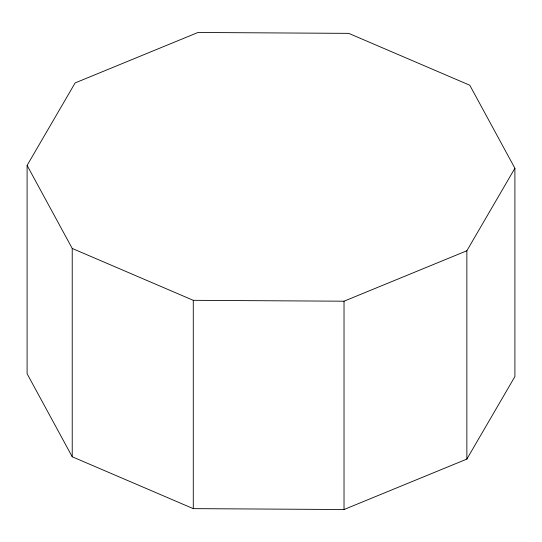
<?xml version="1.0" encoding="UTF-8"?>
<svg xmlns="http://www.w3.org/2000/svg" width="542" height="542" viewBox="0 0 542 542"><rect width="100%" height="100%" fill="white"/><g stroke="black" fill="none" stroke-linecap="round" stroke-linejoin="round"><path stroke-width="0.81" d="M27.1 165.418L75.135 82.919L197.979 32.479L348.716 33.36L469.772 85.223L514.9 168.264L514.9 376.582L466.865 459.081L344.021 509.521L193.284 508.64L72.228 456.777L27.1 373.736L27.1 165.418L72.228 248.46L72.228 456.777M466.865 459.081L466.865 250.763L514.9 168.264M72.228 248.46L193.284 300.322L344.021 301.203L466.865 250.763M344.021 301.203L344.021 509.521M193.284 300.322L193.284 508.64"/></g></svg>
